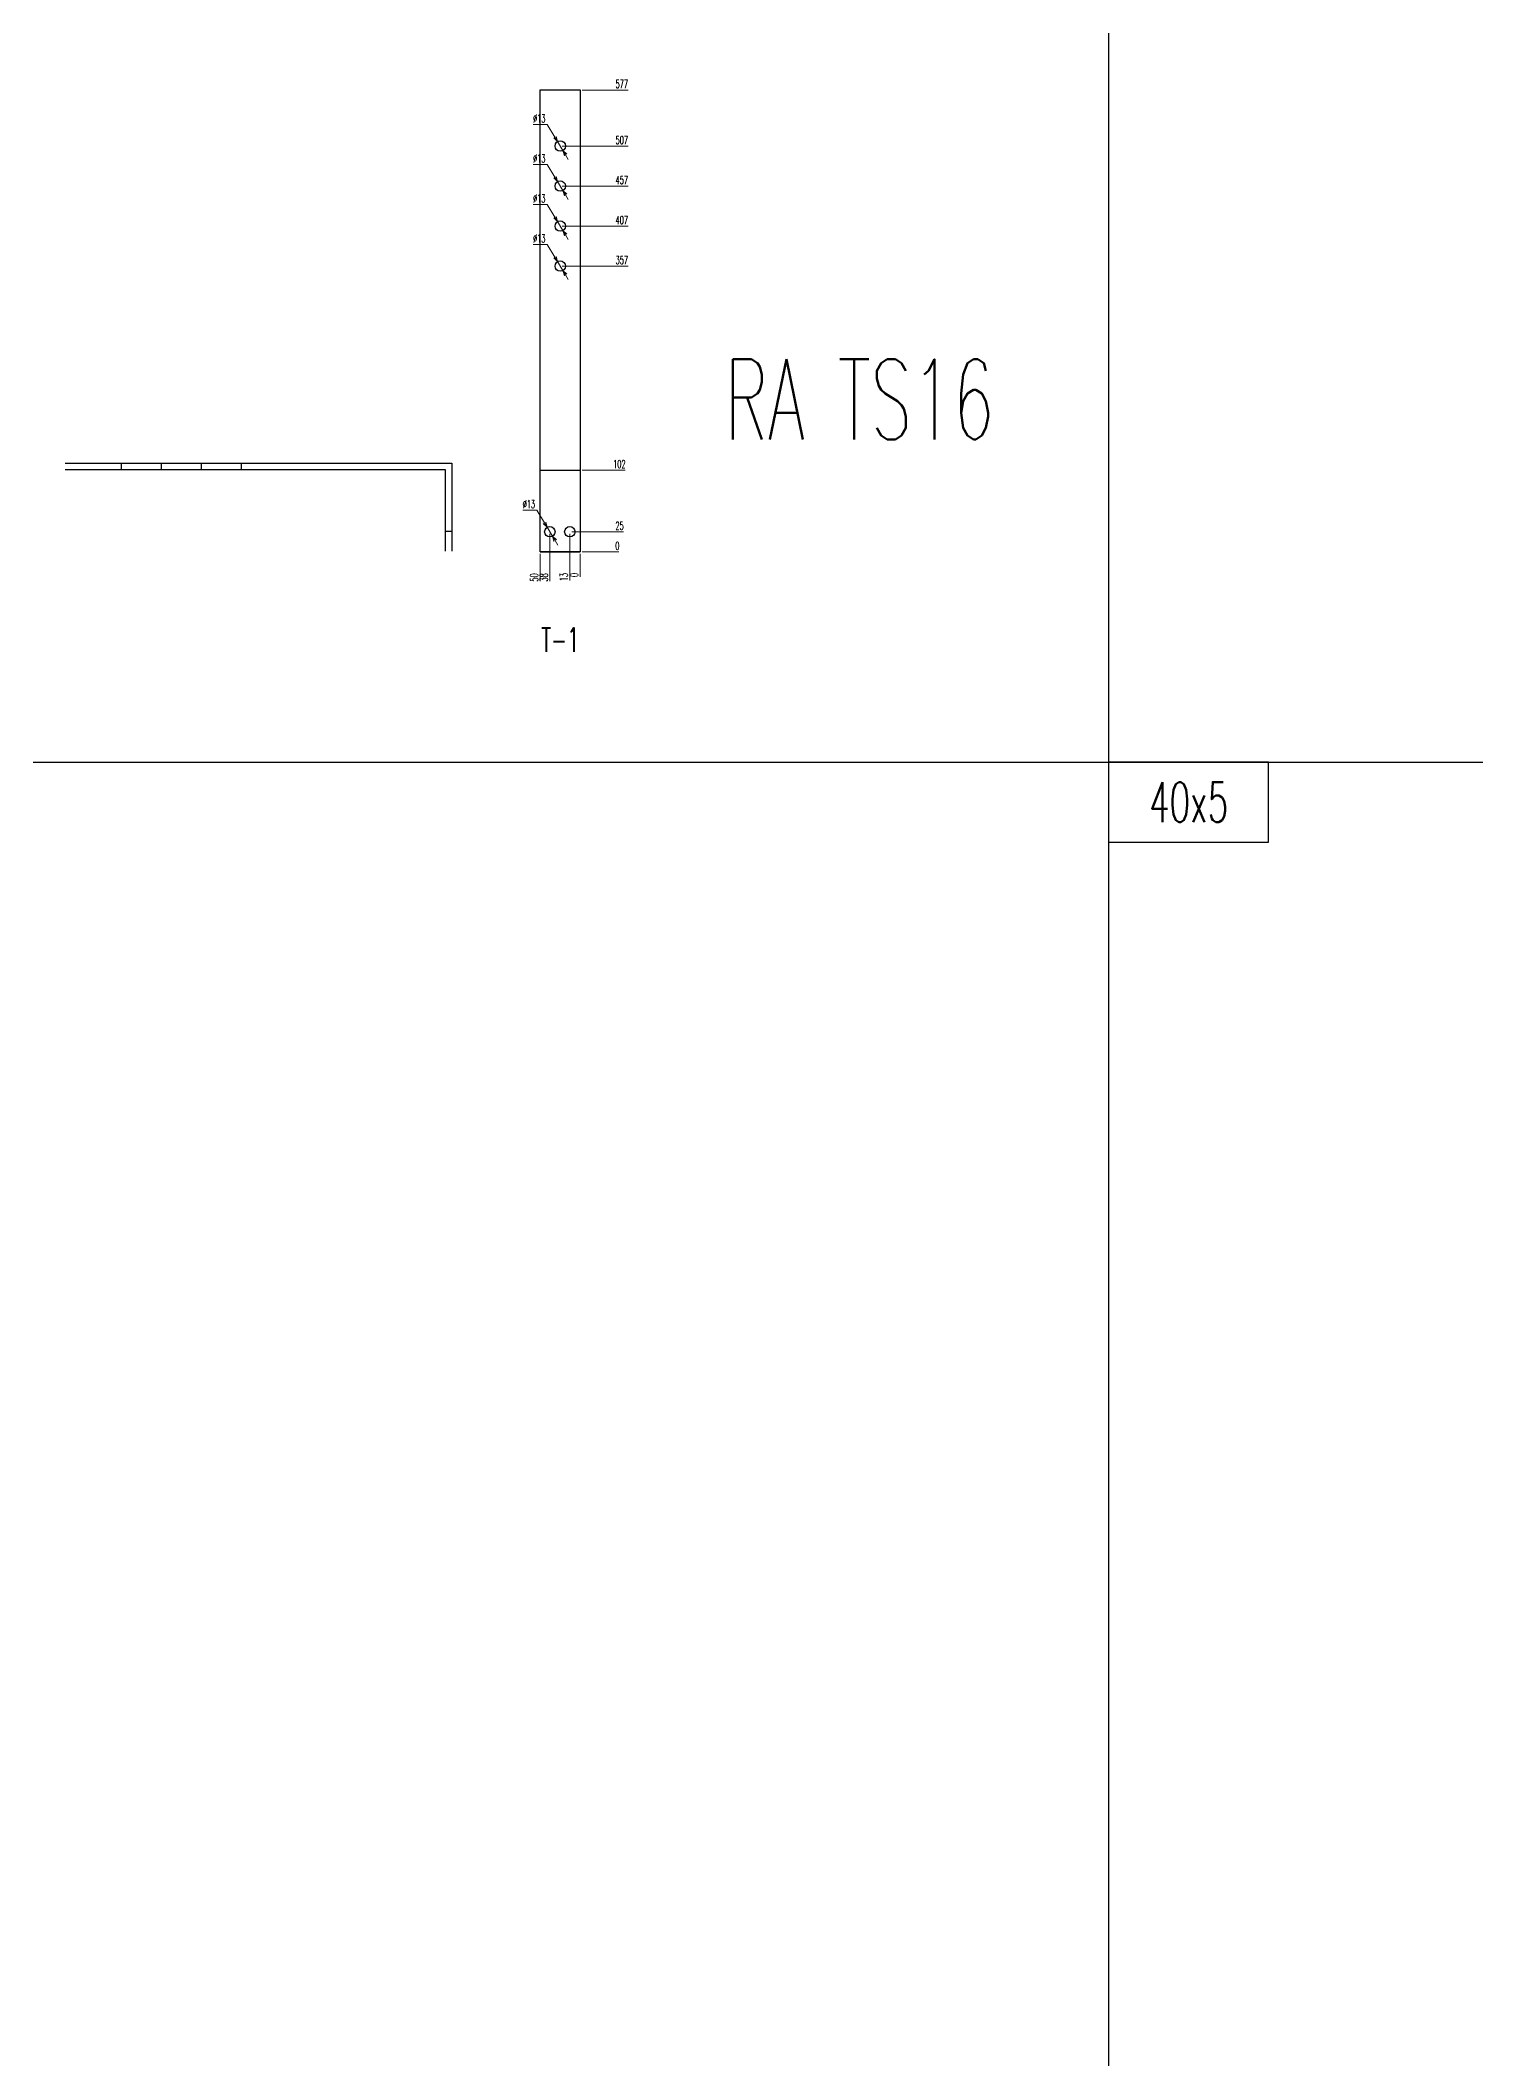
# Model space of a CAD drawing. Header units: millimetres. Extents: x 173893 to 258446, y -176540 to -123824.
# Drawn here: x 209144 to 210938, y -133742 to -131220 of the extents above; entities that cross this region are included whole.
import ezdxf
from ezdxf.enums import TextEntityAlignment as Align

# ---------------------------------------------------------------- set-up
doc = ezdxf.new("R2010")
doc.units = ezdxf.units.MM
doc.header["$LTSCALE"] = 3
doc.layers.add('@.DM. NÉT CHÍNH', color=7, linetype='Continuous')
doc.layers.add('@.VISIBLE', color=7, linetype='Continuous')
doc.styles.add('Ann_w01', font='romans.shx', dxfattribs={"width": 0.6, "bigfont": 'chineset.shx'})
doc.dimstyles.new('Dim 01_SC05', dxfattribs={"dimscale": 5, "dimtxt": 2, "dimasz": 1.3, "dimexe": 0.5, "dimexo": 0.5, "dimgap": 0.5, "dimtad": 1, "dimtoh": 1, "dimdec": 1, "dimzin": 12, "dimdsep": 46, "dimtxsty": 'Ann_w01', "dimblk": 'OPEN30', "dimcen": 1.5, "dimclrd": 6, "dimclre": 6, "dimclrt": 3, "dimadec": 1, "dimazin": 3, "dimtm": 1e-09, "dimtfac": 1, "dimtdec": 1, "dimtmove": 0, "dimatfit": 3, "dimldrblk": 'OPEN30', "dimfxl": 1, "dimtolj": 1, "dimlwd": 20, "dimlwe": 20, "dimarcsym": 0})

# ---------------------------------------------------------------- blocks, each defined once
blk = doc.blocks.new('*D4052')
at = {"layer": '@.VISIBLE', "color": 6, "lineweight": 20, "transparency": 16777216}
blk.add_line((209821.5, -131859.2), (209867.3, -131859.2), dxfattribs=at)
at = {"layer": 'Defpoints', "color": 0, "transparency": 16777216}
for p in [(209794, -131859.2), (209819, -131859.2), (209860.8, -131859.2)]:
    blk.add_point(p, dxfattribs=at)
at = {"layer": '@.VISIBLE', "color": 3, "transparency": 16777216, "insert": (209865.3, -131851.7), "char_height": 10, "attachment_point": 5, "style": 'Ann_w01'}
blk.add_mtext('\\A1;0', dxfattribs=at)
blk = doc.blocks.new('_Open30')
at = {"color": 0, "linetype": 'ByBlock', "lineweight": -2}
for p, q in [((-1, 0.27), (0, 0)), ((0, 0), (-1, -0.27)), ((0, 0), (-1, 0))]:
    blk.add_line(p, q, dxfattribs=at)
blk = doc.blocks.new('*D4053')
at = {"layer": '@.VISIBLE', "color": 6, "lineweight": 20, "transparency": 16777216}
blk.add_line((209808.5, -131834.2), (209873, -131834.2), dxfattribs=at)
at = {"layer": 'Defpoints', "color": 0, "transparency": 16777216}
for p in [(209806, -131834.2), (209860.8, -131834.2), (209794, -131859.2)]:
    blk.add_point(p, dxfattribs=at)
at = {"layer": '@.VISIBLE', "color": 3, "transparency": 16777216, "insert": (209868.2, -131826.7), "char_height": 10, "attachment_point": 5, "style": 'Ann_w01'}
blk.add_mtext('\\A1;25', dxfattribs=at)
blk = doc.blocks.new('*D4054')
at = {"layer": '@.VISIBLE', "color": 6, "lineweight": 20, "transparency": 16777216}
blk.add_line((209821.5, -131757.2), (209875.3, -131757.2), dxfattribs=at)
at = {"layer": 'Defpoints', "color": 0, "transparency": 16777216}
for p in [(209819, -131757.2), (209858.3, -131757.2), (209794, -131859.2)]:
    blk.add_point(p, dxfattribs=at)
at = {"layer": '@.VISIBLE', "color": 3, "transparency": 16777216, "insert": (209868, -131749.7), "char_height": 10, "attachment_point": 5, "style": 'Ann_w01'}
blk.add_mtext('\\A1;102', dxfattribs=at)
blk = doc.blocks.new('*D4055')
at = {"layer": '@.VISIBLE', "color": 6, "lineweight": 20, "transparency": 16777216}
blk.add_line((209796.5, -131502.2), (209878.8, -131502.2), dxfattribs=at)
at = {"layer": 'Defpoints', "color": 0, "transparency": 16777216}
for p in [(209794, -131502.2), (209860.8, -131502.2), (209794, -131859.2)]:
    blk.add_point(p, dxfattribs=at)
at = {"layer": '@.VISIBLE', "color": 3, "transparency": 16777216, "insert": (209871, -131494.7), "char_height": 10, "attachment_point": 5, "style": 'Ann_w01'}
blk.add_mtext('\\A1;357', dxfattribs=at)
blk = doc.blocks.new('*D4056')
at = {"layer": '@.VISIBLE', "color": 6, "lineweight": 20, "transparency": 16777216}
blk.add_line((209796.5, -131452.2), (209878.8, -131452.2), dxfattribs=at)
at = {"layer": 'Defpoints', "color": 0, "transparency": 16777216}
for p in [(209794, -131452.2), (209860.8, -131452.2), (209794, -131859.2)]:
    blk.add_point(p, dxfattribs=at)
at = {"layer": '@.VISIBLE', "color": 3, "transparency": 16777216, "insert": (209871, -131444.7), "char_height": 10, "attachment_point": 5, "style": 'Ann_w01'}
blk.add_mtext('\\A1;407', dxfattribs=at)
blk = doc.blocks.new('*D4057')
at = {"layer": '@.VISIBLE', "color": 6, "lineweight": 20, "transparency": 16777216}
blk.add_line((209796.5, -131402.2), (209878.8, -131402.2), dxfattribs=at)
at = {"layer": 'Defpoints', "color": 0, "transparency": 16777216}
for p in [(209794, -131402.2), (209860.8, -131402.2), (209794, -131859.2)]:
    blk.add_point(p, dxfattribs=at)
at = {"layer": '@.VISIBLE', "color": 3, "transparency": 16777216, "insert": (209871, -131394.7), "char_height": 10, "attachment_point": 5, "style": 'Ann_w01'}
blk.add_mtext('\\A1;457', dxfattribs=at)
blk = doc.blocks.new('*D4058')
at = {"layer": '@.VISIBLE', "color": 6, "lineweight": 20, "transparency": 16777216}
blk.add_line((209796.5, -131352.2), (209878.8, -131352.2), dxfattribs=at)
at = {"layer": 'Defpoints', "color": 0, "transparency": 16777216}
for p in [(209794, -131352.2), (209860.8, -131352.2), (209794, -131859.2)]:
    blk.add_point(p, dxfattribs=at)
at = {"layer": '@.VISIBLE', "color": 3, "transparency": 16777216, "insert": (209871, -131344.7), "char_height": 10, "attachment_point": 5, "style": 'Ann_w01'}
blk.add_mtext('\\A1;507', dxfattribs=at)
blk = doc.blocks.new('*D4059')
at = {"layer": '@.VISIBLE', "color": 6, "lineweight": 20, "transparency": 16777216}
blk.add_line((209821.5, -131282.2), (209878.8, -131282.2), dxfattribs=at)
at = {"layer": 'Defpoints', "color": 0, "transparency": 16777216}
for p in [(209819, -131282.2), (209860.8, -131282.2), (209794, -131859.2)]:
    blk.add_point(p, dxfattribs=at)
at = {"layer": '@.VISIBLE', "color": 3, "transparency": 16777216, "insert": (209871, -131274.7), "char_height": 10, "attachment_point": 5, "style": 'Ann_w01'}
blk.add_mtext('\\A1;577', dxfattribs=at)
blk = doc.blocks.new('*D4060')
at = {"layer": '@.VISIBLE', "color": 6, "lineweight": 20, "transparency": 16777216}
for p, q in [((209760.2, -131325.2), (209777.8, -131325.2)), ((209777.8, -131325.2), (209787.3, -131341)), ((209797.4, -131357.8), (209790.7, -131346.6)), ((209800.7, -131363.3), (209804, -131368.9))]:
    blk.add_line(p, q, dxfattribs=at)
at = {"layer": 'Defpoints', "color": 0, "transparency": 16777216}
for p in [(209790.7, -131346.6), (209797.4, -131357.8)]:
    blk.add_point(p, dxfattribs=at)
at = {"layer": '@.VISIBLE', "color": 6, "lineweight": 20, "transparency": 16777216, "xscale": 6.5, "yscale": 6.5, "zscale": 6.5}
for p, rotation in [((209790.7, -131346.6), 300.9054120776736), ((209797.4, -131357.8), 120.9054120776736)]:
    blk.add_blockref('_Open30', p, dxfattribs=dict(at, rotation=rotation))
at = {"layer": '@.VISIBLE', "color": 3, "transparency": 16777216, "insert": (209767.8, -131317.7), "char_height": 10, "attachment_point": 5, "style": 'Ann_w01'}
blk.add_mtext('\\A1;∅13', dxfattribs=at)
blk = doc.blocks.new('*D4038')
at = {"layer": '@.VISIBLE', "color": 6, "lineweight": 20, "transparency": 16777216}
for p, q in [((209760.2, -131375.2), (209777.8, -131375.2)), ((209777.8, -131375.2), (209787.3, -131391)), ((209797.4, -131407.8), (209790.7, -131396.6)), ((209800.7, -131413.3), (209804, -131418.9))]:
    blk.add_line(p, q, dxfattribs=at)
at = {"layer": 'Defpoints', "color": 0, "transparency": 16777216}
for p in [(209790.7, -131396.6), (209797.4, -131407.8)]:
    blk.add_point(p, dxfattribs=at)
at = {"layer": '@.VISIBLE', "color": 6, "lineweight": 20, "transparency": 16777216, "xscale": 6.5, "yscale": 6.5, "zscale": 6.5}
for p, rotation in [((209790.7, -131396.6), 300.905412077982), ((209797.4, -131407.8), 120.905412077982)]:
    blk.add_blockref('_Open30', p, dxfattribs=dict(at, rotation=rotation))
at = {"layer": '@.VISIBLE', "color": 3, "transparency": 16777216, "insert": (209767.8, -131367.7), "char_height": 10, "attachment_point": 5, "style": 'Ann_w01'}
blk.add_mtext('\\A1;∅13', dxfattribs=at)
blk = doc.blocks.new('*D4039')
at = {"layer": '@.VISIBLE', "color": 6, "lineweight": 20, "transparency": 16777216}
for p, q in [((209760.2, -131425.2), (209777.8, -131425.2)), ((209777.8, -131425.2), (209787.3, -131441)), ((209797.4, -131457.8), (209790.7, -131446.6)), ((209800.7, -131463.3), (209804, -131468.9))]:
    blk.add_line(p, q, dxfattribs=at)
at = {"layer": 'Defpoints', "color": 0, "transparency": 16777216}
for p in [(209790.7, -131446.6), (209797.4, -131457.8)]:
    blk.add_point(p, dxfattribs=at)
at = {"layer": '@.VISIBLE', "color": 6, "lineweight": 20, "transparency": 16777216, "xscale": 6.5, "yscale": 6.5, "zscale": 6.5}
for p, rotation in [((209790.7, -131446.6), 300.9054120777851), ((209797.4, -131457.8), 120.9054120777851)]:
    blk.add_blockref('_Open30', p, dxfattribs=dict(at, rotation=rotation))
at = {"layer": '@.VISIBLE', "color": 3, "transparency": 16777216, "insert": (209767.8, -131417.7), "char_height": 10, "attachment_point": 5, "style": 'Ann_w01'}
blk.add_mtext('\\A1;∅13', dxfattribs=at)
blk = doc.blocks.new('*D4040')
at = {"layer": '@.VISIBLE', "color": 6, "lineweight": 20, "transparency": 16777216}
for p, q in [((209760.2, -131475.2), (209777.8, -131475.2)), ((209777.8, -131475.2), (209787.3, -131491)), ((209797.4, -131507.8), (209790.7, -131496.6)), ((209800.7, -131513.3), (209804, -131518.9))]:
    blk.add_line(p, q, dxfattribs=at)
at = {"layer": 'Defpoints', "color": 0, "transparency": 16777216}
for p in [(209790.7, -131496.6), (209797.4, -131507.8)]:
    blk.add_point(p, dxfattribs=at)
at = {"layer": '@.VISIBLE', "color": 6, "lineweight": 20, "transparency": 16777216, "xscale": 6.5, "yscale": 6.5, "zscale": 6.5}
for p, rotation in [((209790.7, -131496.6), 300.905412077806), ((209797.4, -131507.8), 120.9054120778061)]:
    blk.add_blockref('_Open30', p, dxfattribs=dict(at, rotation=rotation))
at = {"layer": '@.VISIBLE', "color": 3, "transparency": 16777216, "insert": (209767.8, -131467.7), "char_height": 10, "attachment_point": 5, "style": 'Ann_w01'}
blk.add_mtext('\\A1;∅13', dxfattribs=at)
blk = doc.blocks.new('*D4041')
at = {"layer": '@.VISIBLE', "color": 6, "lineweight": 20, "transparency": 16777216}
for p, q in [((209747.2, -131807.2), (209764.8, -131807.2)), ((209764.8, -131807.2), (209774.3, -131823)), ((209784.4, -131839.8), (209777.7, -131828.6)), ((209787.7, -131845.3), (209791, -131850.9))]:
    blk.add_line(p, q, dxfattribs=at)
at = {"layer": 'Defpoints', "color": 0, "transparency": 16777216}
for p in [(209777.7, -131828.6), (209784.4, -131839.8)]:
    blk.add_point(p, dxfattribs=at)
at = {"layer": '@.VISIBLE', "color": 6, "lineweight": 20, "transparency": 16777216, "xscale": 6.5, "yscale": 6.5, "zscale": 6.5}
for p, rotation in [((209777.7, -131828.6), 300.9054120780262), ((209784.4, -131839.8), 120.9054120780262)]:
    blk.add_blockref('_Open30', p, dxfattribs=dict(at, rotation=rotation))
at = {"layer": '@.VISIBLE', "color": 3, "transparency": 16777216, "insert": (209754.8, -131799.7), "char_height": 10, "attachment_point": 5, "style": 'Ann_w01'}
blk.add_mtext('\\A1;∅13', dxfattribs=at)
blk = doc.blocks.new('*D4042')
at = {"layer": '@.VISIBLE', "color": 6, "lineweight": 20, "transparency": 16777216}
blk.add_line((209769, -131861.7), (209769, -131896.1), dxfattribs=at)
at = {"layer": 'Defpoints', "color": 0, "transparency": 16777216}
for p in [(209769, -131859.2), (209819, -131859.2), (209769, -131883.9)]:
    blk.add_point(p, dxfattribs=at)
at = {"layer": '@.VISIBLE', "color": 3, "transparency": 16777216, "insert": (209761.5, -131891.3), "char_height": 10, "attachment_point": 5, "rotation": 90, "style": 'Ann_w01'}
blk.add_mtext('\\A1;50', dxfattribs=at)
blk = doc.blocks.new('*D4043')
at = {"layer": '@.VISIBLE', "color": 6, "lineweight": 20, "transparency": 16777216}
blk.add_line((209781, -131836.7), (209781, -131896.1), dxfattribs=at)
at = {"layer": 'Defpoints', "color": 0, "transparency": 16777216}
for p in [(209781, -131834.2), (209819, -131859.2), (209781, -131883.9)]:
    blk.add_point(p, dxfattribs=at)
at = {"layer": '@.VISIBLE', "color": 3, "transparency": 16777216, "insert": (209773.5, -131891.3), "char_height": 10, "attachment_point": 5, "rotation": 90, "style": 'Ann_w01'}
blk.add_mtext('\\A1;38', dxfattribs=at)
blk = doc.blocks.new('*D4044')
at = {"layer": '@.VISIBLE', "color": 6, "lineweight": 20, "transparency": 16777216}
blk.add_line((209806, -131836.7), (209806, -131895.3), dxfattribs=at)
at = {"layer": 'Defpoints', "color": 0, "transparency": 16777216}
for p in [(209806, -131834.2), (209819, -131859.2), (209806, -131883.9)]:
    blk.add_point(p, dxfattribs=at)
at = {"layer": '@.VISIBLE', "color": 3, "transparency": 16777216, "insert": (209798.5, -131890.9), "char_height": 10, "attachment_point": 5, "rotation": 90, "style": 'Ann_w01'}
blk.add_mtext('\\A1;13', dxfattribs=at)
blk = doc.blocks.new('*D4061')
at = {"layer": '@.VISIBLE', "color": 6, "lineweight": 20, "transparency": 16777216}
blk.add_line((209819, -131861.7), (209819, -131890.4), dxfattribs=at)
at = {"layer": 'Defpoints', "color": 0, "transparency": 16777216}
for p in [(209819, -131859.2), (209819, -131859.2), (209819, -131883.9)]:
    blk.add_point(p, dxfattribs=at)
at = {"layer": '@.VISIBLE', "color": 3, "transparency": 16777216, "insert": (209811.5, -131888.4), "char_height": 10, "attachment_point": 5, "rotation": 90, "style": 'Ann_w01'}
blk.add_mtext('\\A1;0', dxfattribs=at)

msp = doc.modelspace()

# ---------------------------------------------------------------- linework, layer by layer
msp.add_lwpolyline([(210479.46, -132222.14), (210679.46, -132222.14), (210679.46, -132122.14), (210479.46, -132122.14)], close=True)
at = {"layer": '@.DM. NÉT CHÍNH', "linetype": 'Continuous'}
for p, q in [((210479.46, -124247.34), (210479.46, -137826.43)), ((201737.57, -132122.14), (210479.46, -132122.14)), ((210479.46, -132122.14), (215177.7, -132122.14))]:
    msp.add_line(p, q, dxfattribs=at)
at = {"layer": '@.VISIBLE', "color": 4}
for p, q in [((209245.37, -131748.44), (209245.37, -131756.44)), ((209295.39, -131748.47), (209295.39, -131756.47)), ((209345.39, -131748.47), (209345.39, -131756.47)), ((209395.39, -131748.47), (209395.39, -131756.47)), ((209650.41, -131833.44), (209658.41, -131833.44)), ((209769.03, -131859.19), (209819.03, -131859.19))]:
    msp.add_line(p, q, dxfattribs=at)
for points in [[(209769.03, -131859.19), (209769.03, -131282.19), (209819.03, -131282.19), (209819.03, -131859.19)], [(209769.03, -131859.19), (209769.03, -131757.19), (209819.03, -131757.19), (209819.03, -131859.19)]]:
    msp.add_lwpolyline(points, close=True, dxfattribs=at)
for points in [[(209175.37, -131748.44), (209658.41, -131748.44), (209658.41, -131858.44)], [(209175.37, -131756.44), (209650.41, -131756.44), (209650.41, -131858.44)]]:
    msp.add_lwpolyline(points, dxfattribs=at)
for centre in [(209794.03, -131352.19), (209794.03, -131402.19), (209794.03, -131452.19), (209794.03, -131502.19), (209781.03, -131834.19), (209806.03, -131834.19)]:
    msp.add_circle(centre, 6.5, dxfattribs=at)

# ---------------------------------------------------------------- texts
at = {"color": 1, "style": 'Ann_w01', "width": 0.6}
for s, height, p in [('RA TS16', 100, (210168.05, -131668.76)), ('40x5', 50, (210579.46, -132172.14))]:
    msp.add_text(s, height=height, dxfattribs=at).set_placement(p, align=Align.MIDDLE_CENTER)
at = {"layer": '@.VISIBLE', "color": 4, "style": 'Ann_w01', "width": 0.6}
msp.add_text('T-1', height=30, dxfattribs=at).set_placement((209794.03, -131969.19), align=Align.MIDDLE_CENTER)

# ---------------------------------------------------------------- dimensions: what is measured, and where the dimension line sits
at = {"layer": '@.VISIBLE', "color": 4}
for feature_location, offset, dtype, origin, picture, middle in [((209819.03, -131282.19), (41.8, 0), 0, (209794.03, -131859.19), '*D4059', (209871.04, -131274.69)), ((209794.03, -131352.19), (66.8, 0), 0, (209794.03, -131859.19), '*D4058', (209871.04, -131344.69)), ((209794.03, -131402.19), (66.8, 0), 0, (209794.03, -131859.19), '*D4057', (209871.04, -131394.69)), ((209794.03, -131452.19), (66.8, 0), 0, (209794.03, -131859.19), '*D4056', (209871.04, -131444.69)), ((209794.03, -131502.19), (66.8, 0), 0, (209794.03, -131859.19), '*D4055', (209871.04, -131494.69)), ((209819.03, -131757.19), (39.22, 0), 0, (209794.03, -131859.19), '*D4054', (209868.04, -131749.69)), ((209806.03, -131834.19), (54.8, 0), 0, (209794.03, -131859.19), '*D4053', (209868.18, -131826.69)), ((209781.03, -131834.19), (0, -49.74), 1, (209819.03, -131859.19), '*D4043', (209773.53, -131891.28)), ((209806.03, -131834.19), (0, -49.74), 1, (209819.03, -131859.19), '*D4044', (209798.53, -131890.85)), ((209819.02678363, -131859.18848439), (41.79596818, 0), 0, (209794.02678363, -131859.18848439), '*D4052', (209865.32275181, -131851.68848439)), ((209769.03, -131859.19), (0, -24.74), 1, (209819.03, -131859.19), '*D4042', (209761.53, -131891.28)), ((209819.02678363, -131859.18848439), (0, -24.73501192), 1, (209819.02678363, -131859.18848439), '*D4061', (209811.52678363, -131888.42349631))]:
    dim = msp.add_ordinate_dim(feature_location=feature_location, offset=offset, dtype=dtype, origin=origin, dimstyle='Dim 01_SC05', dxfattribs=at)
    dim.commit()
    dim.dimension.update_dxf_attribs({"geometry": picture, "text_midpoint": middle})
for p1, p2, picture, middle in [((209797.37, -131357.77), (209790.69, -131346.61), '*D4060', (209767.78, -131325.16)), ((209797.37, -131407.77), (209790.69, -131396.61), '*D4038', (209767.78, -131375.16)), ((209797.37, -131457.77), (209790.69, -131446.61), '*D4039', (209767.78, -131425.16)), ((209797.37, -131507.77), (209790.69, -131496.61), '*D4040', (209767.78, -131475.16)), ((209784.37, -131839.77), (209777.69, -131828.61), '*D4041', (209754.78, -131807.16))]:
    dim = msp.add_diameter_dim_2p(p1=p1, p2=p2, dimstyle='Dim 01_SC05', dxfattribs=at)
    dim.commit()
    dim.dimension.update_dxf_attribs({"geometry": picture, "text_midpoint": middle, "dimtype": 163})

doc.saveas('drawing.dxf')
